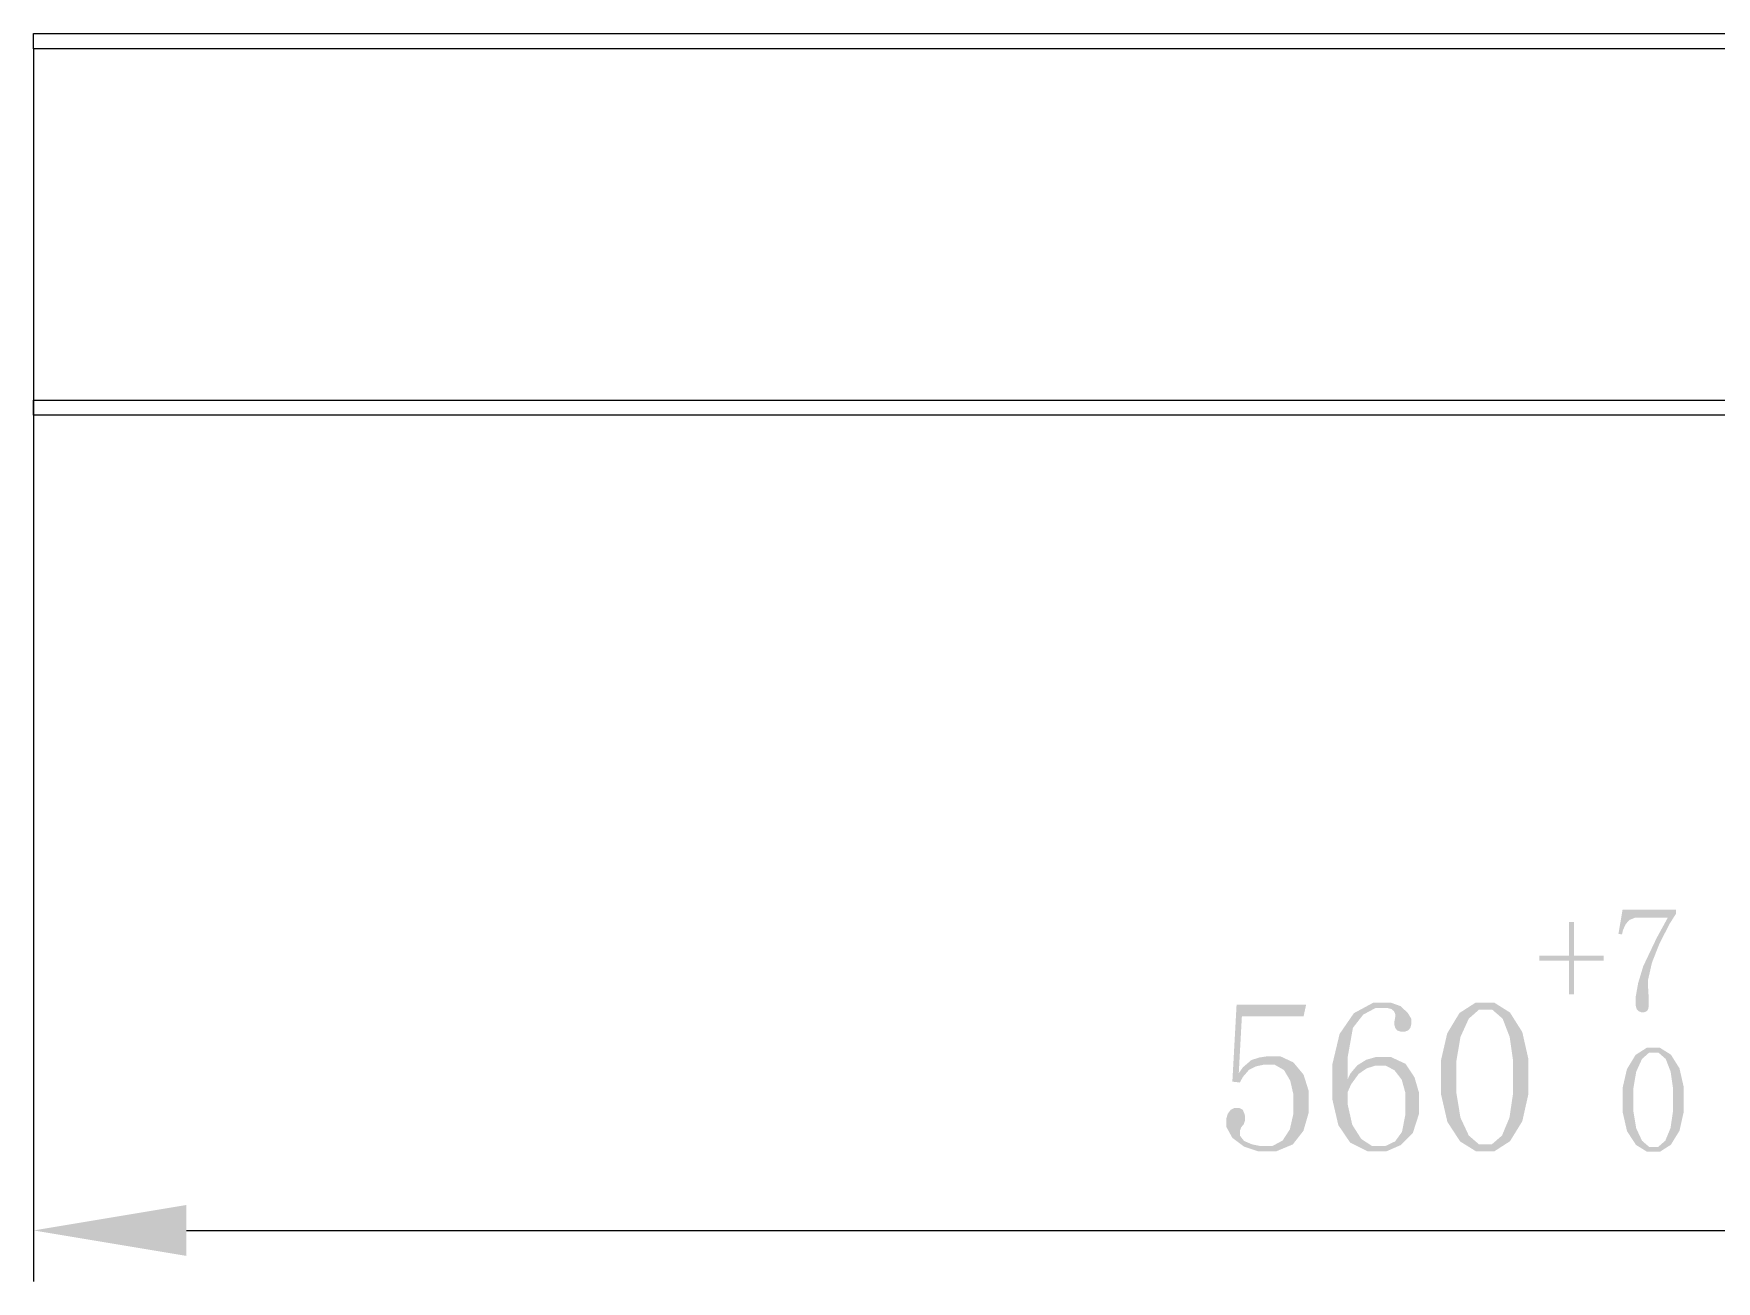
# Model space of a CAD drawing. Header units: millimetres. Extents: x 6 to 210, y 0 to 145.
# Drawn here: x 44.46 to 69.71, y 71.48 to 90.21 of the extents above; entities that cross this region are included whole.
import ezdxf

# ---------------------------------------------------------------- set-up
doc = ezdxf.new("R2010")
doc.units = ezdxf.units.MM

msp = doc.modelspace()

# ---------------------------------------------------------------- hatches: boundary and pattern name
h = msp.add_hatch(color=7)
edge = h.paths.add_edge_path(flags=0)
edge.add_spline(control_points=[(67.059387, 76.294314), (67.059387, 76.294314), (67.505086, 76.294314), (67.505086, 76.294314), (67.505086, 76.294314), (67.505086, 75.78649), (67.505086, 75.78649), (67.505086, 75.78649), (67.576488, 75.78649), (67.576488, 75.78649), (67.576488, 75.78649), (67.576488, 76.294314), (67.576488, 76.294314), (67.576488, 76.294314), (68.021906, 76.294314), (68.021906, 76.294314), (68.021906, 76.294314), (68.021906, 76.365293), (68.021906, 76.365293), (68.021906, 76.365293), (67.576488, 76.365293), (67.576488, 76.365293), (67.576488, 76.365293), (67.576488, 76.873399), (67.576488, 76.873399), (67.576488, 76.873399), (67.505086, 76.873399), (67.505086, 76.873399), (67.505086, 76.873399), (67.505086, 76.365293), (67.505086, 76.365293), (67.505086, 76.365293), (67.059387, 76.365293), (67.059387, 76.365293), (67.059387, 76.365293), (67.059387, 76.294314), (67.059387, 76.294314)], knot_values=[0, 0, 0, 0, 1, 1, 1, 2, 2, 2, 3, 3, 3, 4, 4, 4, 5, 5, 5, 6, 6, 6, 7, 7, 7, 8, 8, 8, 9, 9, 9, 10, 10, 10, 11, 11, 11, 12, 12, 12, 12], degree=3, periodic=1)
edge = h.paths.add_edge_path(flags=0)
edge.add_spline(control_points=[(68.298095, 76.686109), (68.298095, 76.686109), (68.311607, 76.748586), (68.311607, 76.748586), (68.311607, 76.748586), (68.353693, 76.842319), (68.353693, 76.842319), (68.353693, 76.842319), (68.383009, 76.873399), (68.383009, 76.873399), (68.383009, 76.873399), (68.411584, 76.904796), (68.411584, 76.904796), (68.411584, 76.904796), (68.489901, 76.935911), (68.489901, 76.935911), (68.489901, 76.935911), (68.538901, 76.935911), (68.538901, 76.935911), (68.538901, 76.935911), (68.984213, 76.935911), (68.984213, 76.935911), (68.984213, 76.935911), (68.819395, 76.635415), (68.819395, 76.635415), (68.819395, 76.635415), (68.616795, 76.2094), (68.616795, 76.2094), (68.616795, 76.2094), (68.578906, 76.083706), (68.578906, 76.083706), (68.578906, 76.083706), (68.540983, 75.958611), (68.540983, 75.958611), (68.540983, 75.958611), (68.502989, 75.747297), (68.502989, 75.747297), (68.502989, 75.747297), (68.502989, 75.662207), (68.502989, 75.662207), (68.502989, 75.662207), (68.502989, 75.622202), (68.502989, 75.622202), (68.502989, 75.622202), (68.517911, 75.566004), (68.517911, 75.566004), (68.517911, 75.566004), (68.532904, 75.550517), (68.532904, 75.550517), (68.532904, 75.550517), (68.547791, 75.534713), (68.547791, 75.534713), (68.547791, 75.534713), (68.584304, 75.518908), (68.584304, 75.518908), (68.584304, 75.518908), (68.605506, 75.518908), (68.605506, 75.518908), (68.605506, 75.518908), (68.630906, 75.518908), (68.630906, 75.518908), (68.630906, 75.518908), (68.667101, 75.531996), (68.667101, 75.531996), (68.667101, 75.531996), (68.67779, 75.545402), (68.67779, 75.545402), (68.67779, 75.545402), (68.688585, 75.558808), (68.688585, 75.558808), (68.688585, 75.558808), (68.698992, 75.608196), (68.698992, 75.608196), (68.698992, 75.608196), (68.698992, 75.643686), (68.698992, 75.643686), (68.698992, 75.643686), (68.698992, 75.688206), (68.698992, 75.688206), (68.698992, 75.688206), (68.696911, 75.766206), (68.696911, 75.766206), (68.696911, 75.766206), (68.694794, 75.799896), (68.694794, 75.799896), (68.694794, 75.799896), (68.692712, 75.833092), (68.692712, 75.833092), (68.692712, 75.833092), (68.689996, 75.884104), (68.689996, 75.884104), (68.689996, 75.884104), (68.689996, 75.902096), (68.689996, 75.902096), (68.689996, 75.902096), (68.689996, 76.008705), (68.689996, 76.008705), (68.689996, 76.008705), (68.747111, 76.2608), (68.747111, 76.2608), (68.747111, 76.2608), (68.803802, 76.405686), (68.803802, 76.405686), (68.803802, 76.405686), (68.860917, 76.550219), (68.860917, 76.550219), (68.860917, 76.550219), (69.013211, 76.846588), (69.013211, 76.846588), (69.013211, 76.846588), (69.109096, 76.998317), (69.109096, 76.998317), (69.109096, 76.998317), (69.109096, 77.060512), (69.109096, 77.060512), (69.109096, 77.060512), (68.307091, 77.060512), (68.307091, 77.060512), (68.307091, 77.060512), (68.244614, 76.695105), (68.244614, 76.695105), (68.244614, 76.695105), (68.298095, 76.686109), (68.298095, 76.686109)], knot_values=[0, 0, 0, 0, 1, 1, 1, 2, 2, 2, 3, 3, 3, 4, 4, 4, 5, 5, 5, 6, 6, 6, 7, 7, 7, 8, 8, 8, 9, 9, 9, 10, 10, 10, 11, 11, 11, 12, 12, 12, 13, 13, 13, 14, 14, 14, 15, 15, 15, 16, 16, 16, 17, 17, 17, 18, 18, 18, 19, 19, 19, 20, 20, 20, 21, 21, 21, 22, 22, 22, 23, 23, 23, 24, 24, 24, 25, 25, 25, 26, 26, 26, 27, 27, 27, 28, 28, 28, 29, 29, 29, 30, 30, 30, 31, 31, 31, 32, 32, 32, 33, 33, 33, 34, 34, 34, 35, 35, 35, 36, 36, 36, 37, 37, 37, 38, 38, 38, 39, 39, 39, 40, 40, 40, 41, 41, 41, 41], degree=3, periodic=1)
h = msp.add_hatch(color=7)
edge = h.paths.add_edge_path(flags=0)
edge.add_spline(control_points=[(62.361904, 73.890592), (62.361904, 73.890592), (62.361904, 73.794989), (62.361904, 73.794989), (62.361904, 73.794989), (62.450909, 73.632888), (62.450909, 73.632888), (62.450909, 73.632888), (62.540197, 73.565895), (62.540197, 73.565895), (62.540197, 73.565895), (62.629309, 73.499397), (62.629309, 73.499397), (62.629309, 73.499397), (62.832615, 73.432087), (62.832615, 73.432087), (62.832615, 73.432087), (62.947409, 73.432087), (62.947409, 73.432087), (62.947409, 73.432087), (63.113214, 73.432087), (63.113214, 73.432087), (63.113214, 73.432087), (63.357795, 73.534286), (63.357795, 73.534286), (63.357795, 73.534286), (63.437488, 73.635886), (63.437488, 73.635886), (63.437488, 73.635886), (63.516898, 73.737698), (63.516898, 73.737698), (63.516898, 73.737698), (63.596696, 74.011595), (63.596696, 74.011595), (63.596696, 74.011595), (63.596696, 74.183292), (63.596696, 74.183292), (63.596696, 74.183292), (63.596696, 74.336291), (63.596696, 74.336291), (63.596696, 74.336291), (63.519685, 74.58119), (63.519685, 74.58119), (63.519685, 74.58119), (63.443203, 74.673512), (63.443203, 74.673512), (63.443203, 74.673512), (63.366086, 74.765904), (63.366086, 74.765904), (63.366086, 74.765904), (63.167789, 74.858191), (63.167789, 74.858191), (63.167789, 74.858191), (63.046187, 74.858191), (63.046187, 74.858191), (63.046187, 74.858191), (62.982299, 74.858191), (62.982299, 74.858191), (62.982299, 74.858191), (62.857698, 74.839), (62.857698, 74.839), (62.857698, 74.839), (62.796491, 74.819914), (62.796491, 74.819914), (62.796491, 74.819914), (62.735883, 74.800794), (62.735883, 74.800794), (62.735883, 74.800794), (62.611, 74.69302), (62.611, 74.69302), (62.611, 74.69302), (62.547006, 74.603591), (62.547006, 74.603591), (62.547006, 74.603591), (62.59389, 75.456502), (62.59389, 75.456502), (62.59389, 75.456502), (63.519685, 75.456502), (63.519685, 75.456502), (63.519685, 75.456502), (63.558491, 75.634408), (63.558491, 75.634408), (63.558491, 75.634408), (62.514515, 75.634408), (62.514515, 75.634408), (62.514515, 75.634408), (62.450909, 74.476415), (62.450909, 74.476415), (62.450909, 74.476415), (62.563798, 74.463503), (62.563798, 74.463503), (62.563798, 74.463503), (62.60779, 74.5463), (62.60779, 74.5463), (62.60779, 74.5463), (62.701805, 74.654709), (62.701805, 74.654709), (62.701805, 74.654709), (62.752288, 74.679897), (62.752288, 74.679897), (62.752288, 74.679897), (62.802488, 74.705191), (62.802488, 74.705191), (62.802488, 74.705191), (62.921586, 74.730909), (62.921586, 74.730909), (62.921586, 74.730909), (62.990589, 74.730909), (62.990589, 74.730909), (62.990589, 74.730909), (63.08471, 74.730909), (63.08471, 74.730909), (63.08471, 74.730909), (63.225997, 74.650193), (63.225997, 74.650193), (63.225997, 74.650193), (63.273199, 74.569901), (63.273199, 74.569901), (63.273199, 74.569901), (63.320083, 74.489503), (63.320083, 74.489503), (63.320083, 74.489503), (63.367602, 74.280517), (63.367602, 74.280517), (63.367602, 74.280517), (63.367602, 74.152), (63.367602, 74.152), (63.367602, 74.152), (63.367602, 73.997589), (63.367602, 73.997589), (63.367602, 73.997589), (63.313204, 73.759817), (63.313204, 73.759817), (63.313204, 73.759817), (63.259194, 73.675891), (63.259194, 73.675891), (63.259194, 73.675891), (63.205113, 73.592495), (63.205113, 73.592495), (63.205113, 73.592495), (63.049185, 73.508604), (63.049185, 73.508604), (63.049185, 73.508604), (62.947409, 73.508604), (62.947409, 73.508604), (62.947409, 73.508604), (62.877206, 73.508604), (62.877206, 73.508604), (62.877206, 73.508604), (62.74689, 73.534604), (62.74689, 73.534604), (62.74689, 73.534604), (62.686212, 73.560886), (62.686212, 73.560886), (62.686212, 73.560886), (62.625993, 73.586815), (62.625993, 73.586815), (62.625993, 73.586815), (62.565315, 73.664814), (62.565315, 73.664814), (62.565315, 73.664814), (62.565315, 73.717096), (62.565315, 73.717096), (62.565315, 73.717096), (62.565315, 73.743096), (62.565315, 73.743096), (62.565315, 73.743096), (62.584401, 73.792096), (62.584401, 73.792096), (62.584401, 73.792096), (62.603486, 73.814815), (62.603486, 73.814815), (62.603486, 73.814815), (62.622712, 73.837499), (62.622712, 73.837499), (62.622712, 73.837499), (62.641797, 73.899306), (62.641797, 73.899306), (62.641797, 73.899306), (62.641797, 73.938499), (62.641797, 73.938499), (62.641797, 73.938499), (62.641797, 73.957902), (62.641797, 73.957902), (62.641797, 73.957902), (62.629486, 74.003587), (62.629486, 74.003587), (62.629486, 74.003587), (62.617597, 74.029198), (62.617597, 74.029198), (62.617597, 74.029198), (62.605003, 74.055586), (62.605003, 74.055586), (62.605003, 74.055586), (62.556602, 74.081515), (62.556602, 74.081515), (62.556602, 74.081515), (62.519913, 74.081515), (62.519913, 74.081515), (62.519913, 74.081515), (62.483788, 74.081515), (62.483788, 74.081515), (62.483788, 74.081515), (62.425509, 74.053117), (62.425509, 74.053117), (62.425509, 74.053117), (62.404307, 74.024189), (62.404307, 74.024189), (62.404307, 74.024189), (62.383106, 73.995508), (62.383106, 73.995508), (62.383106, 73.995508), (62.361904, 73.928904), (62.361904, 73.928904), (62.361904, 73.928904), (62.361904, 73.890592), (62.361904, 73.890592)], knot_values=[0, 0, 0, 0, 1, 1, 1, 2, 2, 2, 3, 3, 3, 4, 4, 4, 5, 5, 5, 6, 6, 6, 7, 7, 7, 8, 8, 8, 9, 9, 9, 10, 10, 10, 11, 11, 11, 12, 12, 12, 13, 13, 13, 14, 14, 14, 15, 15, 15, 16, 16, 16, 17, 17, 17, 18, 18, 18, 19, 19, 19, 20, 20, 20, 21, 21, 21, 22, 22, 22, 23, 23, 23, 24, 24, 24, 25, 25, 25, 26, 26, 26, 27, 27, 27, 28, 28, 28, 29, 29, 29, 30, 30, 30, 31, 31, 31, 32, 32, 32, 33, 33, 33, 34, 34, 34, 35, 35, 35, 36, 36, 36, 37, 37, 37, 38, 38, 38, 39, 39, 39, 40, 40, 40, 41, 41, 41, 42, 42, 42, 43, 43, 43, 44, 44, 44, 45, 45, 45, 46, 46, 46, 47, 47, 47, 48, 48, 48, 49, 49, 49, 50, 50, 50, 51, 51, 51, 52, 52, 52, 53, 53, 53, 54, 54, 54, 55, 55, 55, 56, 56, 56, 57, 57, 57, 58, 58, 58, 59, 59, 59, 60, 60, 60, 61, 61, 61, 62, 62, 62, 63, 63, 63, 64, 64, 64, 65, 65, 65, 66, 66, 66, 67, 67, 67, 68, 68, 68, 69, 69, 69, 70, 70, 70, 71, 71, 71, 72, 72, 72, 72], degree=3, periodic=1)
edge = h.paths.add_edge_path(flags=0)
edge.add_spline(control_points=[(63.953108, 74.450697), (63.953108, 74.450697), (63.953108, 74.202518), (63.953108, 74.202518), (63.953108, 74.202518), (64.041091, 73.823705), (64.041091, 73.823705), (64.041091, 73.823705), (64.129602, 73.693213), (64.129602, 73.693213), (64.129602, 73.693213), (64.218009, 73.56272), (64.218009, 73.56272), (64.218009, 73.56272), (64.476101, 73.432087), (64.476101, 73.432087), (64.476101, 73.432087), (64.646387, 73.432087), (64.646387, 73.432087), (64.646387, 73.432087), (64.766402, 73.432087), (64.766402, 73.432087), (64.766402, 73.432087), (64.977292, 73.524409), (64.977292, 73.524409), (64.977292, 73.524409), (65.069014, 73.617119), (65.069014, 73.617119), (65.069014, 73.617119), (65.160102, 73.709017), (65.160102, 73.709017), (65.160102, 73.709017), (65.251506, 73.992192), (65.251506, 73.992192), (65.251506, 73.992192), (65.251506, 74.183292), (65.251506, 74.183292), (65.251506, 74.183292), (65.251506, 74.310609), (65.251506, 74.310609), (65.251506, 74.310609), (65.184902, 74.539703), (65.184902, 74.539703), (65.184902, 74.539703), (65.118015, 74.641903), (65.118015, 74.641903), (65.118015, 74.641903), (65.051093, 74.743397), (65.051093, 74.743397), (65.051093, 74.743397), (64.831489, 74.845314), (64.831489, 74.845314), (64.831489, 74.845314), (64.678595, 74.845314), (64.678595, 74.845314), (64.678595, 74.845314), (64.602395, 74.845314), (64.602395, 74.845314), (64.602395, 74.845314), (64.459097, 74.80411), (64.459097, 74.80411), (64.459097, 74.80411), (64.392387, 74.7628), (64.392387, 74.7628), (64.392387, 74.7628), (64.325606, 74.721313), (64.325606, 74.721313), (64.325606, 74.721313), (64.22069, 74.596994), (64.22069, 74.596994), (64.22069, 74.596994), (64.182484, 74.514691), (64.182484, 74.514691), (64.182484, 74.514691), (64.182484, 74.849195), (64.182484, 74.849195), (64.182484, 74.849195), (64.260095, 75.284417), (64.260095, 75.284417), (64.260095, 75.284417), (64.337706, 75.3839), (64.337706, 75.3839), (64.337706, 75.3839), (64.415705, 75.483595), (64.415705, 75.483595), (64.415705, 75.483595), (64.603595, 75.583996), (64.603595, 75.583996), (64.603595, 75.583996), (64.713908, 75.583996), (64.713908, 75.583996), (64.713908, 75.583996), (64.765802, 75.583996), (64.765802, 75.583996), (64.765802, 75.583996), (64.836887, 75.567309), (64.836887, 75.567309), (64.836887, 75.567309), (64.856395, 75.550905), (64.856395, 75.550905), (64.856395, 75.550905), (64.875692, 75.534395), (64.875692, 75.534395), (64.875692, 75.534395), (64.895095, 75.491392), (64.895095, 75.491392), (64.895095, 75.491392), (64.895095, 75.46511), (64.895095, 75.46511), (64.895095, 75.46511), (64.895095, 75.451598), (64.895095, 75.451598), (64.895095, 75.451598), (64.891885, 75.425387), (64.891885, 75.425387), (64.891885, 75.425387), (64.888886, 75.411911), (64.888886, 75.411911), (64.888886, 75.411911), (64.885605, 75.398999), (64.885605, 75.398999), (64.885605, 75.398999), (64.882289, 75.372788), (64.882289, 75.372788), (64.882289, 75.372788), (64.882289, 75.3597), (64.882289, 75.3597), (64.882289, 75.3597), (64.882289, 75.326186), (64.882289, 75.326186), (64.882289, 75.326186), (64.897811, 75.276903), (64.897811, 75.276903), (64.897811, 75.276903), (64.912699, 75.260216), (64.912699, 75.260216), (64.912699, 75.260216), (64.927692, 75.243812), (64.927692, 75.243812), (64.927692, 75.243812), (64.973517, 75.22769), (64.973517, 75.22769), (64.973517, 75.22769), (65.003609, 75.22769), (65.003609, 75.22769), (65.003609, 75.22769), (65.040016, 75.22769), (65.040016, 75.22769), (65.040016, 75.22769), (65.091698, 75.246493), (65.091698, 75.246493), (65.091698, 75.246493), (65.106585, 75.265614), (65.106585, 75.265614), (65.106585, 75.265614), (65.121896, 75.284699), (65.121896, 75.284699), (65.121896, 75.284699), (65.137101, 75.342096), (65.137101, 75.342096), (65.137101, 75.342096), (65.137101, 75.38002), (65.137101, 75.38002), (65.137101, 75.38002), (65.137101, 75.41819), (65.137101, 75.41819), (65.137101, 75.41819), (65.083584, 75.507514), (65.083584, 75.507514), (65.083584, 75.507514), (65.029786, 75.558314), (65.029786, 75.558314), (65.029786, 75.558314), (64.97641, 75.609396), (64.97641, 75.609396), (64.97641, 75.609396), (64.834805, 75.660408), (64.834805, 75.660408), (64.834805, 75.660408), (64.746717, 75.660408), (64.746717, 75.660408), (64.746717, 75.660408), (64.563907, 75.660408), (64.563907, 75.660408), (64.563907, 75.660408), (64.274488, 75.504198), (64.274488, 75.504198), (64.274488, 75.504198), (64.167209, 75.348305), (64.167209, 75.348305), (64.167209, 75.348305), (64.059999, 75.192413), (64.059999, 75.192413), (64.059999, 75.192413), (63.953108, 74.743397), (63.953108, 74.743397), (63.953108, 74.743397), (63.953108, 74.450697), (63.953108, 74.450697)], knot_values=[0, 0, 0, 0, 1, 1, 1, 2, 2, 2, 3, 3, 3, 4, 4, 4, 5, 5, 5, 6, 6, 6, 7, 7, 7, 8, 8, 8, 9, 9, 9, 10, 10, 10, 11, 11, 11, 12, 12, 12, 13, 13, 13, 14, 14, 14, 15, 15, 15, 16, 16, 16, 17, 17, 17, 18, 18, 18, 19, 19, 19, 20, 20, 20, 21, 21, 21, 22, 22, 22, 23, 23, 23, 24, 24, 24, 25, 25, 25, 26, 26, 26, 27, 27, 27, 28, 28, 28, 29, 29, 29, 30, 30, 30, 31, 31, 31, 32, 32, 32, 33, 33, 33, 34, 34, 34, 35, 35, 35, 36, 36, 36, 37, 37, 37, 38, 38, 38, 39, 39, 39, 40, 40, 40, 41, 41, 41, 42, 42, 42, 43, 43, 43, 44, 44, 44, 45, 45, 45, 46, 46, 46, 47, 47, 47, 48, 48, 48, 49, 49, 49, 50, 50, 50, 51, 51, 51, 52, 52, 52, 53, 53, 53, 54, 54, 54, 55, 55, 55, 56, 56, 56, 57, 57, 57, 58, 58, 58, 59, 59, 59, 60, 60, 60, 61, 61, 61, 62, 62, 62, 63, 63, 63, 64, 64, 64, 65, 65, 65, 66, 66, 66, 66], degree=3, periodic=1)
edge = h.paths.add_edge_path(flags=0)
edge.add_spline(control_points=[(64.996095, 73.721012), (64.996095, 73.721012), (64.944413, 73.650209), (64.944413, 73.650209), (64.944413, 73.650209), (64.892802, 73.579407), (64.892802, 73.579407), (64.892802, 73.579407), (64.744282, 73.508604), (64.744282, 73.508604), (64.744282, 73.508604), (64.647198, 73.508604), (64.647198, 73.508604), (64.647198, 73.508604), (64.550396, 73.508604), (64.550396, 73.508604), (64.550396, 73.508604), (64.385613, 73.615496), (64.385613, 73.615496), (64.385613, 73.615496), (64.317809, 73.722211), (64.317809, 73.722211), (64.317809, 73.722211), (64.250288, 73.828821), (64.250288, 73.828821), (64.250288, 73.828821), (64.182484, 74.129317), (64.182484, 74.129317), (64.182484, 74.129317), (64.182484, 74.323521), (64.182484, 74.323521), (64.182484, 74.323521), (64.234095, 74.437891), (64.234095, 74.437891), (64.234095, 74.437891), (64.34709, 74.593819), (64.34709, 74.593819), (64.34709, 74.593819), (64.408297, 74.635306), (64.408297, 74.635306), (64.408297, 74.635306), (64.469786, 74.676793), (64.469786, 74.676793), (64.469786, 74.676793), (64.602184, 74.717997), (64.602184, 74.717997), (64.602184, 74.717997), (64.673198, 74.717997), (64.673198, 74.717997), (64.673198, 74.717997), (64.750597, 74.717997), (64.750597, 74.717997), (64.750597, 74.717997), (64.883206, 74.6473), (64.883206, 74.6473), (64.883206, 74.6473), (64.938099, 74.576709), (64.938099, 74.576709), (64.938099, 74.576709), (64.992814, 74.505695), (64.992814, 74.505695), (64.992814, 74.505695), (65.047812, 74.306094), (65.047812, 74.306094), (65.047812, 74.306094), (65.047812, 74.1774), (65.047812, 74.1774), (65.047812, 74.1774), (65.047812, 73.984713), (65.047812, 73.984713), (65.047812, 73.984713), (64.996095, 73.721012), (64.996095, 73.721012)], knot_values=[0, 0, 0, 0, 1, 1, 1, 2, 2, 2, 3, 3, 3, 4, 4, 4, 5, 5, 5, 6, 6, 6, 7, 7, 7, 8, 8, 8, 9, 9, 9, 10, 10, 10, 11, 11, 11, 12, 12, 12, 13, 13, 13, 14, 14, 14, 15, 15, 15, 16, 16, 16, 17, 17, 17, 18, 18, 18, 19, 19, 19, 20, 20, 20, 21, 21, 21, 22, 22, 22, 23, 23, 23, 24, 24, 24, 24], degree=3, periodic=1)
edge = h.paths.add_edge_path(flags=0)
edge.add_spline(control_points=[(65.582482, 74.552791), (65.582482, 74.552791), (65.582482, 74.285209), (65.582482, 74.285209), (65.582482, 74.285209), (65.678085, 73.871507), (65.678085, 73.871507), (65.678085, 73.871507), (65.773688, 73.72521), (65.773688, 73.72521), (65.773688, 73.72521), (65.868903, 73.578807), (65.868903, 73.578807), (65.868903, 73.578807), (66.104594, 73.432087), (66.104594, 73.432087), (66.104594, 73.432087), (66.244717, 73.432087), (66.244717, 73.432087), (66.244717, 73.432087), (66.384699, 73.432087), (66.384699, 73.432087), (66.384699, 73.432087), (66.617215, 73.582088), (66.617215, 73.582088), (66.617215, 73.582088), (66.709184, 73.731489), (66.709184, 73.731489), (66.709184, 73.731489), (66.801506, 73.881102), (66.801506, 73.881102), (66.801506, 73.881102), (66.893793, 74.291806), (66.893793, 74.291806), (66.893793, 74.291806), (66.893793, 74.552791), (66.893793, 74.552791), (66.893793, 74.552791), (66.893793, 74.8136), (66.893793, 74.8136), (66.893793, 74.8136), (66.801506, 75.221093), (66.801506, 75.221093), (66.801506, 75.221093), (66.709184, 75.367496), (66.709184, 75.367496), (66.709184, 75.367496), (66.617215, 75.513793), (66.617215, 75.513793), (66.617215, 75.513793), (66.384699, 75.660408), (66.384699, 75.660408), (66.384699, 75.660408), (66.244717, 75.660408), (66.244717, 75.660408), (66.244717, 75.660408), (66.098314, 75.660408), (66.098314, 75.660408), (66.098314, 75.660408), (65.859695, 75.507514), (65.859695, 75.507514), (65.859695, 75.507514), (65.767091, 75.35462), (65.767091, 75.35462), (65.767091, 75.35462), (65.675016, 75.201691), (65.675016, 75.201691), (65.675016, 75.201691), (65.582482, 74.800794), (65.582482, 74.800794), (65.582482, 74.800794), (65.582482, 74.552791), (65.582482, 74.552791)], knot_values=[0, 0, 0, 0, 1, 1, 1, 2, 2, 2, 3, 3, 3, 4, 4, 4, 5, 5, 5, 6, 6, 6, 7, 7, 7, 8, 8, 8, 9, 9, 9, 10, 10, 10, 11, 11, 11, 12, 12, 12, 13, 13, 13, 14, 14, 14, 15, 15, 15, 16, 16, 16, 17, 17, 17, 18, 18, 18, 19, 19, 19, 20, 20, 20, 21, 21, 21, 22, 22, 22, 23, 23, 23, 24, 24, 24, 24], degree=3, periodic=1)
edge = h.paths.add_edge_path(flags=0)
edge.add_spline(control_points=[(66.609101, 73.935218), (66.609101, 73.935218), (66.553186, 73.801586), (66.553186, 73.801586), (66.553186, 73.801586), (66.497694, 73.667813), (66.497694, 73.667813), (66.497694, 73.667813), (66.343283, 73.534286), (66.343283, 73.534286), (66.343283, 73.534286), (66.244999, 73.534286), (66.244999, 73.534286), (66.244999, 73.534286), (66.152995, 73.534286), (66.152995, 73.534286), (66.152995, 73.534286), (65.998584, 73.667813), (65.998584, 73.667813), (65.998584, 73.667813), (65.936389, 73.801586), (65.936389, 73.801586), (65.936389, 73.801586), (65.873983, 73.935218), (65.873983, 73.935218), (65.873983, 73.935218), (65.811894, 74.310609), (65.811894, 74.310609), (65.811894, 74.310609), (65.811894, 74.552791), (65.811894, 74.552791), (65.811894, 74.552791), (65.811894, 74.781709), (65.811894, 74.781709), (65.811894, 74.781709), (65.873983, 75.14761), (65.873983, 75.14761), (65.873983, 75.14761), (65.936389, 75.284699), (65.936389, 75.284699), (65.936389, 75.284699), (65.998584, 75.421506), (65.998584, 75.421506), (65.998584, 75.421506), (66.152995, 75.558314), (66.152995, 75.558314), (66.152995, 75.558314), (66.244999, 75.558314), (66.244999, 75.558314), (66.244999, 75.558314), (66.349915, 75.558314), (66.349915, 75.558314), (66.349915, 75.558314), (66.507289, 75.421506), (66.507289, 75.421506), (66.507289, 75.421506), (66.559501, 75.284699), (66.559501, 75.284699), (66.559501, 75.284699), (66.612417, 75.14761), (66.612417, 75.14761), (66.612417, 75.14761), (66.664699, 74.781709), (66.664699, 74.781709), (66.664699, 74.781709), (66.664699, 74.552791), (66.664699, 74.552791), (66.664699, 74.552791), (66.664699, 74.310609), (66.664699, 74.310609), (66.664699, 74.310609), (66.609101, 73.935218), (66.609101, 73.935218)], knot_values=[0, 0, 0, 0, 1, 1, 1, 2, 2, 2, 3, 3, 3, 4, 4, 4, 5, 5, 5, 6, 6, 6, 7, 7, 7, 8, 8, 8, 9, 9, 9, 10, 10, 10, 11, 11, 11, 12, 12, 12, 13, 13, 13, 14, 14, 14, 15, 15, 15, 16, 16, 16, 17, 17, 17, 18, 18, 18, 19, 19, 19, 20, 20, 20, 21, 21, 21, 22, 22, 22, 23, 23, 23, 24, 24, 24, 24], degree=3, periodic=1)
h = msp.add_hatch(color=7)
edge = h.paths.add_edge_path(flags=0)
edge.add_spline(control_points=[(68.306985, 74.208903), (68.306985, 74.208903), (68.306985, 74.022002), (68.306985, 74.022002), (68.306985, 74.022002), (68.373696, 73.732195), (68.373696, 73.732195), (68.373696, 73.732195), (68.440617, 73.629819), (68.440617, 73.629819), (68.440617, 73.629819), (68.507504, 73.527301), (68.507504, 73.527301), (68.507504, 73.527301), (68.672393, 73.42489), (68.672393, 73.42489), (68.672393, 73.42489), (68.770606, 73.42489), (68.770606, 73.42489), (68.770606, 73.42489), (68.86829, 73.42489), (68.86829, 73.42489), (68.86829, 73.42489), (69.031414, 73.529418), (69.031414, 73.529418), (69.031414, 73.529418), (69.095691, 73.634299), (69.095691, 73.634299), (69.095691, 73.634299), (69.16039, 73.738792), (69.16039, 73.738792), (69.16039, 73.738792), (69.224913, 74.026094), (69.224913, 74.026094), (69.224913, 74.026094), (69.224913, 74.208903), (69.224913, 74.208903), (69.224913, 74.208903), (69.224913, 74.391713), (69.224913, 74.391713), (69.224913, 74.391713), (69.16039, 74.676687), (69.16039, 74.676687), (69.16039, 74.676687), (69.095691, 74.779204), (69.095691, 74.779204), (69.095691, 74.779204), (69.031414, 74.881898), (69.031414, 74.881898), (69.031414, 74.881898), (68.86829, 74.984309), (68.86829, 74.984309), (68.86829, 74.984309), (68.770606, 74.984309), (68.770606, 74.984309), (68.770606, 74.984309), (68.668194, 74.984309), (68.668194, 74.984309), (68.668194, 74.984309), (68.500907, 74.877488), (68.500907, 74.877488), (68.500907, 74.877488), (68.436384, 74.770208), (68.436384, 74.770208), (68.436384, 74.770208), (68.371614, 74.663316), (68.371614, 74.663316), (68.371614, 74.663316), (68.306985, 74.382505), (68.306985, 74.382505), (68.306985, 74.382505), (68.306985, 74.208903), (68.306985, 74.208903)], knot_values=[0, 0, 0, 0, 1, 1, 1, 2, 2, 2, 3, 3, 3, 4, 4, 4, 5, 5, 5, 6, 6, 6, 7, 7, 7, 8, 8, 8, 9, 9, 9, 10, 10, 10, 11, 11, 11, 12, 12, 12, 13, 13, 13, 14, 14, 14, 15, 15, 15, 16, 16, 16, 17, 17, 17, 18, 18, 18, 19, 19, 19, 20, 20, 20, 21, 21, 21, 22, 22, 22, 23, 23, 23, 24, 24, 24, 24], degree=3, periodic=1)
edge = h.paths.add_edge_path(flags=0)
edge.add_spline(control_points=[(69.025488, 73.776998), (69.025488, 73.776998), (68.986612, 73.683194), (68.986612, 73.683194), (68.986612, 73.683194), (68.947489, 73.589496), (68.947489, 73.589496), (68.947489, 73.589496), (68.839609, 73.49601), (68.839609, 73.49601), (68.839609, 73.49601), (68.770606, 73.49601), (68.770606, 73.49601), (68.770606, 73.49601), (68.706083, 73.49601), (68.706083, 73.49601), (68.706083, 73.49601), (68.598309, 73.589496), (68.598309, 73.589496), (68.598309, 73.589496), (68.554706, 73.683194), (68.554706, 73.683194), (68.554706, 73.683194), (68.511102, 73.776998), (68.511102, 73.776998), (68.511102, 73.776998), (68.467499, 74.039605), (68.467499, 74.039605), (68.467499, 74.039605), (68.467499, 74.208903), (68.467499, 74.208903), (68.467499, 74.208903), (68.467499, 74.368994), (68.467499, 74.368994), (68.467499, 74.368994), (68.511102, 74.62571), (68.511102, 74.62571), (68.511102, 74.62571), (68.554706, 74.721313), (68.554706, 74.721313), (68.554706, 74.721313), (68.598309, 74.817092), (68.598309, 74.817092), (68.598309, 74.817092), (68.706083, 74.912907), (68.706083, 74.912907), (68.706083, 74.912907), (68.770606, 74.912907), (68.770606, 74.912907), (68.770606, 74.912907), (68.844089, 74.912907), (68.844089, 74.912907), (68.844089, 74.912907), (68.954297, 74.817092), (68.954297, 74.817092), (68.954297, 74.817092), (68.991092, 74.721313), (68.991092, 74.721313), (68.991092, 74.721313), (69.027816, 74.62571), (69.027816, 74.62571), (69.027816, 74.62571), (69.064611, 74.368994), (69.064611, 74.368994), (69.064611, 74.368994), (69.064611, 74.208903), (69.064611, 74.208903), (69.064611, 74.208903), (69.064611, 74.039605), (69.064611, 74.039605), (69.064611, 74.039605), (69.025488, 73.776998), (69.025488, 73.776998)], knot_values=[0, 0, 0, 0, 1, 1, 1, 2, 2, 2, 3, 3, 3, 4, 4, 4, 5, 5, 5, 6, 6, 6, 7, 7, 7, 8, 8, 8, 9, 9, 9, 10, 10, 10, 11, 11, 11, 12, 12, 12, 13, 13, 13, 14, 14, 14, 15, 15, 15, 16, 16, 16, 17, 17, 17, 18, 18, 18, 19, 19, 19, 20, 20, 20, 21, 21, 21, 22, 22, 22, 23, 23, 23, 24, 24, 24, 24], degree=3, periodic=1)
h = msp.add_hatch(color=7)
h.dxf.hatch_style = 2
h.paths.add_polyline_path([(46.754097, 71.860709), (46.754097, 72.62479), (44.462912, 72.242802)])

# ---------------------------------------------------------------- linework, layer by layer
at = {"color": 7, "lineweight": 25}
for points in [[(44.462912, 89.978388), (44.462912, 90.207693)], [(44.462912, 90.207587), (82.655516, 90.207587)], [(82.65541, 89.978388), (44.462806, 89.978388)], [(44.462912, 89.978388), (44.462912, 84.707817)], [(44.462912, 84.478617), (44.462912, 84.708099)], [(44.462912, 84.707888), (82.655516, 84.707888)], [(82.65541, 84.478617), (44.462806, 84.478617)]]:
    msp.add_lwpolyline(points, dxfattribs=at)
at = {"color": 7, "lineweight": 20}
for points in [[(44.462912, 86.579197), (44.462912, 71.478721)], [(46.754309, 72.242802), (84.83219, 72.242802)]]:
    msp.add_lwpolyline(points, dxfattribs=at)

doc.saveas('drawing.dxf')
